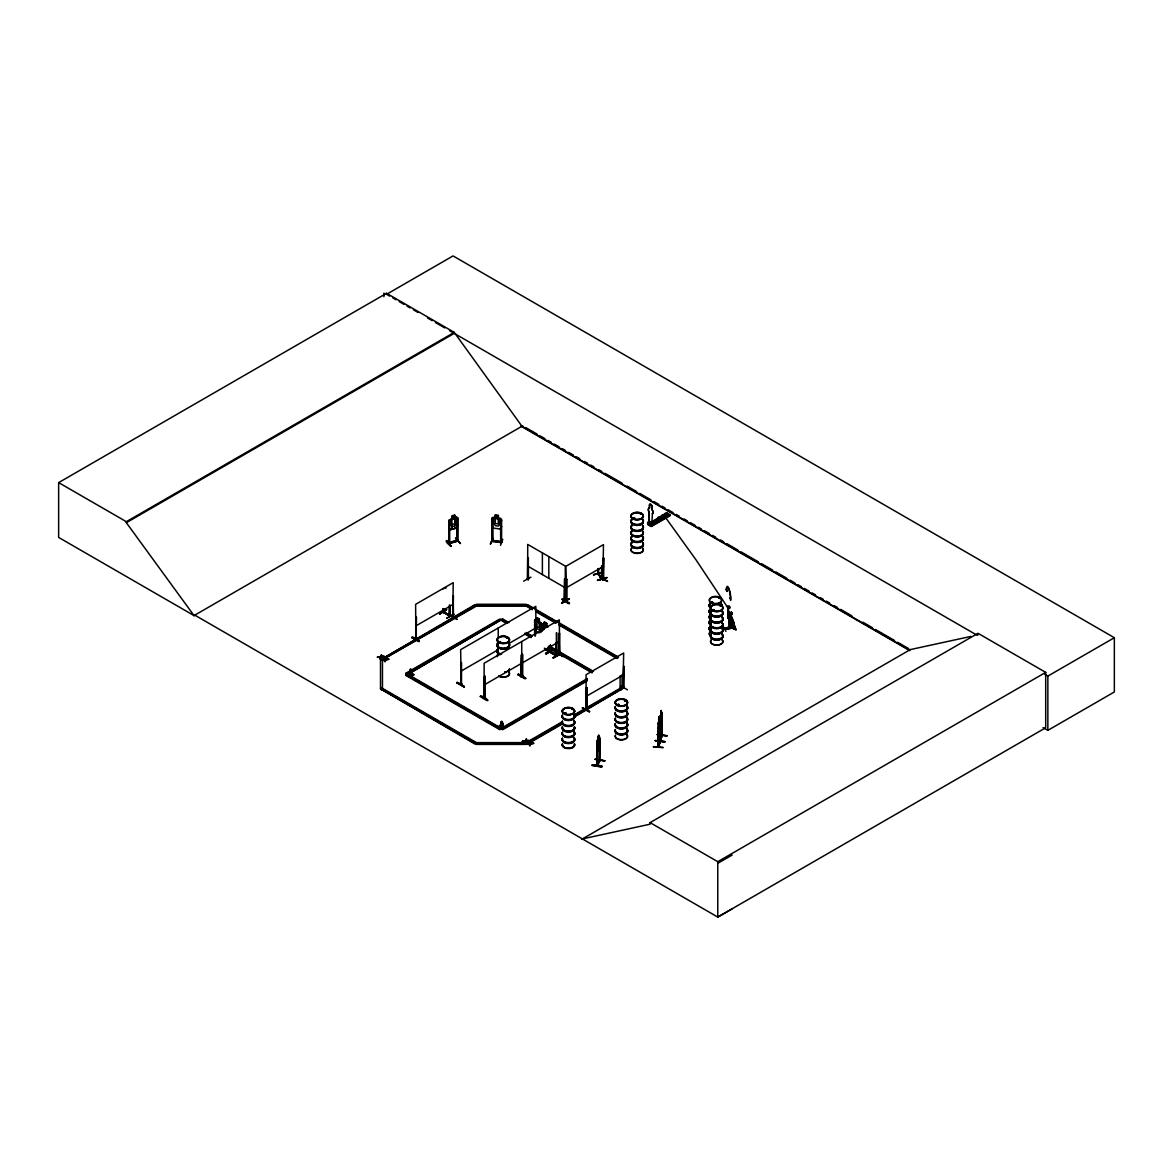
<?xml version="1.0" encoding="UTF-8"?>
<svg xmlns="http://www.w3.org/2000/svg" width="1173" height="1173" viewBox="0 0 1173 1173"><rect width="100%" height="100%" fill="white"/><g stroke="black" fill="none" stroke-linecap="round" stroke-linejoin="round"><path stroke-width="1.5" d="M410.667 672.232C409.817 663.522 415.55 679.064 409.318 675.252L410.755 669.372M501.619 724.327C500.768 715.618 506.501 731.16 500.284 727.348L501.707 721.468M658.933 719.562L658.977 718.301M651.777 524.111L652.408 513.847A3.328 1.921 60 0 0 651.924 509.302L651.924 506.369A1.657 0.953 60 0 0 650.751 504.331A1.657 0.953 60 0 0 649.578 505.02L649.431 508.026A3.328 1.921 60 0 0 648.948 512.014L649.431 522.762L651.924 524.023M729.973 614.08L728.902 614.197L729.342 613.523M729.87 614.095L729.533 613.567M731.791 613.156C732.495 615.913 730.486 609.286 731.805 614.564M658.068 730.911L658.376 732.934L659.842 725.339M660.164 726.893C664.226 707.026 660.238 732.113 660.062 724.943L660.15 727.025M660.824 712.539L661 711.424M457.822 541.134L456.84 541.164M457.822 540.357L448.731 542.718L457.529 540.181M653.346 746.878C664.768 746.849 668.273 748.711 653.42 746.6M655.296 740.662L665.135 741.615L655.238 740.471M658.376 745.661L658.566 747.098L660.311 741.453M660.326 741.541L660.062 717.832L661.631 711.938L661.205 713.345M598.685 573.568L597.922 573.216L601.984 578.45M601.544 578.656L601.91 577.776M602.292 578.289L602.306 579.154L602.262 566.442M599.388 747.436L597.189 751.688L599.667 744.225M410.022 675.604L410.491 669.548L409.01 674.754M500.988 727.7L501.443 721.644L499.962 726.849M592.204 765.353C601.265 764.151 609.154 768.931 592.204 765.353L601.793 766.907M592.336 765.045L601.925 766.57M592.336 764.693L601.925 766.233M648.889 522.645L649.637 522.997M649.168 522.762L650.326 521.853L650.311 522.63M650.458 522.557L649.725 522.938M597.585 743.623L597.306 765.881L597.35 741.556L598.67 735.236L596.881 742.48L596.984 765.837C603.714 753.535 595.708 765.383 597.585 765.324M596.984 764.957L600.092 759.591L599.432 760.06M599.359 760.866L600.019 738.711M600.048 760.427L597.424 765.778M660.12 741.527L658.112 747.04L658.082 723.712L660.047 717.861M727.905 607.849L728.756 608.963L730.266 607.731L729.371 606.896L727.905 607.849L696.322 560.269L663.434 514.58C656.411 516.208 671.909 520.387 661.499 515.695M728.11 617.775L728.037 610.224M728.154 610.356L728.008 610.341M658.376 727.773L658.683 728.976L659.241 716.41L658.112 747.04M410.609 669.402L409.172 674.24M500.123 726.336L501.575 721.498M409.318 675.252L410.55 669.622M500.284 727.348L501.501 721.718M729.005 614.197L729.342 628.288L729.137 614.535L730.207 614.359L730.105 628.141L730.149 614.535L728.844 613.919M499.141 641.807L500.636 642.305L499.229 642.188M500.68 642.423L500.431 641.998M507.235 638.288L507.029 637.877M571.559 709.313L572.6 709.225L571.72 709.093M572.571 709.474L571.969 709.445M633.845 517.923L634.74 518.173L633.215 517.806M640.722 514.331L640.795 513.877M659.461 518.261L661.528 517.938M618.933 704.43L617.936 704.768M617.511 704.416L618.743 704.533M618.67 704.357L618.772 705.105M625.532 700.53L624.52 700.78L625.517 700.853M625.546 700.604L624.974 700.78M711.923 601.749L711.322 602.233L712.392 601.852M712.641 602.57L711.571 602.145M712.48 609.96L713.287 610.019M714.093 609.784L712.759 609.564L713.888 610.312M713.595 610.019L714.269 610.239M719.181 597.819L719.254 598.171M718.888 598.039L719.65 598.465L718.99 598.113M720.545 605.488L720.002 606.162L720.911 606.03M727.773 617.746L727.773 609.681L728.008 618.259M727.729 617.101L732.48 626.778L728.14 616.969M650.179 521.956C649.153 528.979 651.66 518.891 647.599 522.586L648.082 524.639M593.523 574.975L602.673 572.321L593.523 574.653M602.629 572.644L593.553 574.638M412.075 637.276C427.456 647.657 414.392 635.179 411.738 637.54M418.834 641.572L411.752 637.496L419.157 641.323M456.766 682.877C457.485 680.325 473.393 693.903 457.103 682.275M456.796 682.818L463.863 686.909L464.229 686.264M480.256 696.454C483.481 693.932 495.329 707.114 480.3 696.381M480.593 696.19L487.689 700.178M525.475 678.023L518.202 674.108L525.533 678.375M562.014 599.491C574.887 604.975 568.216 605.503 562.395 598.831M562.38 598.846L569.491 603.333L562.307 599.286M582.526 707.671L589.638 711.337M589.286 711.967L582.204 707.891L589.608 711.718M503.334 727.201L502.015 721.615L503.496 726.674M660.663 715.075L661.117 710.515L661.396 713.301M658.771 718.433L659.123 717.319M660.839 713.492L661 712.319M659.754 717.832L659.329 719.24L659.226 716.556M660.252 716.263L661.103 714.225L660.546 720.94M661.645 736.16L661.836 713.888L662.085 736.072M662.041 736.175L662.173 713.917M658.683 726.835L659.226 720.119L658.17 723.756M655.34 740.574L665.047 741.952L655.252 740.764M657.203 734.679L666.938 735.926M658.288 732.788L659.769 728.58M660.634 715.061L659.769 742.054L659.959 740.691M662.232 735.588L658.654 746.219M661.645 735.588L660.443 741.204L660.546 715.955M660.208 741.175L661.983 735.618M456.62 527.835L449.831 529.888L456.737 527.967L457.705 524.961M649.05 522.777L649.813 522.249M446.532 540.929L450.945 546.09M450.505 546.325C446.898 537.249 442.837 540.738 450.887 546.163M450.945 545.782L446.576 540.577M501.501 542.659L491.898 541.354L492.059 518.055L493.071 517.234L500.49 518.246L501.589 519.39L501.604 542.659M492.953 519.595L492 519.668L492.953 519.595L492.983 541.237M492.03 525.269L493.012 528.055L500.49 529.067L501.604 526.501M495.226 517.586L495.241 514.859L498.422 515.284L498.29 518.099L499.889 519.199L499.889 524.184L498.29 526.105L495.329 525.709L493.73 523.349L493.73 518.363L495.329 517.689L495.343 514.962M490.27 543.979L493.012 538.334L490.783 543.598M490.666 543.979L492.587 538.334M500.622 520.827L501.589 520.753L500.622 520.827L500.71 542.6L500.71 520.636M492.205 540.342L500.827 541.501M500.622 541.735L501.692 542.469L492.191 541.149M502.806 539.316L500.504 545.372M380.404 659.021L379.847 658.244L380.404 659.021L381.122 656.807L384.128 656.411L381.122 656.807M384.979 661.66L385.697 659.446L388.703 659.05L385.697 659.9L384.979 661.66L384.993 659.49L384.421 661.323M525.328 742.67L526.047 740.896L529.038 740.515L526.047 741.351L525.328 743.11L524.756 742.333L525.328 743.11M529.903 745.764L530.621 743.535L533.612 743.154L530.621 743.99L529.903 745.764L529.917 743.594L529.331 745.427M380.521 656.484L377.471 657.32L380.419 657.305L381.797 655.062M379.847 658.683L381.24 654.739M385.096 659.578L385.8 657.379L386.372 658.156L385.8 657.379M525.431 740.574L522.396 741.424L525.343 741.409L526.706 739.166M526.149 738.843L525.431 741.028L522.396 741.424M530.005 743.667L526.97 744.063L530.005 743.667L530.724 741.483L530.709 743.623L531.281 741.805M449.846 542.674L448.878 543.686L448.922 520.328L451.898 518.598M386.372 657.716L385.8 659.519L388.703 659.05M524.756 742.788L525.343 740.955M500.416 528.979L501.501 526.472M649.827 522.791L648.889 522.396M439.552 614.066L446.605 609.696M553.157 649.461L546.119 653.83M722.861 625.986L725.984 631.367M530.944 577.175L523.613 581.148M597.951 738.125L598.494 736.145M597.204 740.969L599.388 736.688L599.843 760.866M599.374 736.805L598.743 738.081L598.67 735.236M527.381 579.433L527.703 557.6L528.422 579.697L528.349 557.952M528.422 578.905L527.395 578.612L528.173 579.051M564.653 578.934L564.316 600.767L564.653 578.934L565.122 601.177L564.58 599.799M443.658 611.866L442.998 611.441L444.054 611.72M442.998 612.233L450.051 616.309L449.977 605.415M443.247 611.309L444.024 612.555L443.951 608.89M449.347 605.048L449.347 615.986L449.347 615.195M450.227 616.089L449.728 614.96M548.275 647.643L548.627 651.132M549.551 651.25L550.342 651.66M549.565 652.012L556.545 656.03M549.888 646.484L549.814 651.865L556.779 655.898C556.061 651.66 541.442 648.376 556.794 655.077M727.729 616.954L732.143 626.837L732.48 626.045M452.763 617.291L453.54 616.837L452.763 617.511M460.901 663.009L460.828 684.753L461.59 684.372L461.605 683.507L460.828 683.962M522.044 676.616L522.366 654.358L521.105 655.106L521.032 676.85L521.736 654.725M521.325 676.205L522.689 675.589M522.703 675.399L522.615 676.293L522.615 654.505M559.624 654.123L558.861 654.49M559.565 654.901L558.612 655.15L559.316 633.024L559.653 654.857L559.316 619.843L484.141 663.244L484.068 698.17L485.109 697.891L484.317 698.316L484.39 676.572M586.925 708.668L586.471 708.961M586.779 708.419L586.251 709.797L587.043 709.372M623.919 688.082L622.966 688.331L623.669 666.22L624.007 688.052M661.704 735.632L661.821 712.29M650.311 521.97L649.857 522.821M506.809 638.317L506.487 637.848M640.37 514.302L640.619 514.053M564.228 713.184L566.09 713.184M624.52 700.618L624.579 700.677M711.439 601.969L712.861 602.599M714.313 610.004L712.92 610.136M448.819 521.78L449.772 521.736L448.819 521.78L448.731 543.51L457.573 540.988L457.749 517.85L456.664 517.146L448.922 520.328M602.262 579.095L598.318 573.949L602.042 577.864M517.88 674.68L524.947 678.8L525.871 678.258L518.231 674.519M518.143 674.519L525.475 678.478M451.986 518.657L450.535 519.962L450.535 524.947L451.986 526.662L454.728 525.871L456.18 523.319L456.18 518.334L454.728 517.865M416.327 638.024L415.623 639.197M453.54 616.837L452.617 617.834M460.696 684.504L461.605 684.299M461.502 684.402L461.532 662.642M565.811 600.4L565.929 601.133M566.295 601.338L566.779 579.271L565.899 579.491L566.779 579.271M602.775 579.066C605.532 578.054 601.294 581.529 603.479 578.7M603.083 580.063L603.479 557.791L603.728 579.726L602.893 579.799M484.992 697.173L484.317 697.524M522.615 676.205L521.355 676.938L521.985 675.868M521.135 676.733L522.366 676.059L522.366 654.358M521.736 676.352L521.736 641.543M522.572 675.472L521.457 676.132M586.119 709.548L586.075 674.724L623.669 653.024L622.966 688.331M586.955 709.416L586.955 687.686L586.075 687.921L586.955 687.686M623.068 687.437L623.992 687.217L623.2 687.671M727.744 609.799L732.48 619.549L728.14 610.429M729.063 607.482C731.541 604.945 725.413 605.649 727.876 607.673M416.019 638.581L415.872 639.373L415.872 617.672M566.779 601.06L565.899 566.31L603.479 544.609L602.849 579.873M564.374 713.507L565.929 713.507M535.475 619.681L534.712 620.224L535.445 619.579L540.797 622.76M410.931 675.692L411.063 669.519L412.383 675.105M731.175 624.139L733.55 629.095L732.612 623.552C731.365 624.051 731.116 621.338 732.436 622.584L731.6 618.508L733.58 622.834L732.802 623.435L733.433 627.672L731.175 621.47L731.864 619.109C733.081 620.136 736.365 631.998 733.726 626.939L734.591 628.919M733.55 629.095L733.726 622.672L731.278 616.192M647.599 524.008L651.396 526.516L670.487 515.49L666.675 512.997L647.613 524.199M664.739 513.833C674.871 519.463 659.842 513.056 666.704 513.173M647.775 524.463L667.349 513.393L651.47 523.202M666.675 512.718L670.194 515.035L650.165 525.812L651.162 526.222M650.399 525.783L668.082 515.651M670.208 515.02L669.24 514.786L670.018 515.255M650.839 526.208L651.118 524.624L653.053 523.51L653.053 524.918M452.514 617.936L453.218 595.825L453.467 617.746M416.503 617.291L415.858 639.417L415.623 604.344L453.218 582.644L452.763 618.083L453.467 595.972M450.315 615.341L443.79 612.13L449.626 614.96M415.623 638.347L416.576 638.391M456.957 619.124L449.86 615.077M603.098 580.005L603.728 557.937M600.488 577.233L607.291 581.441M600.136 577.497L607.614 581.324L600.517 577.277M564.33 600.165L564.902 600.341M561.75 602.702C584.169 590.562 546.955 611.588 568.802 598.67M562.146 603.362L568.846 599.066M497.616 655.472L498.246 641.162M535.196 635.517L535.826 619.461L535.445 635.663M460.652 683.698L461.605 683.507M461.224 684.167L460.652 649.681L535.826 606.28L535.856 625.869L537.014 628.669L539.169 629.916L540.328 628.449L539.169 619.241M558.861 655.282L559.565 633.171M517.85 674.754L518.774 674.211M563.069 656.323L555.973 652.291M623.669 687.129L623.2 688.463L623.919 666.352M620.708 685.692L627.452 689.827M194.894 615.195L194.132 615.649L58.65 537.425L58.65 482.616L386.562 293.294L454.259 332.37L521.956 426.268L909.544 650.047M386.562 293.294L386.562 294.306L453.057 255.919L1114.35 637.716L1114.35 691.967L1047.856 730.354L1043.105 727.597M58.65 482.616L126.347 521.692L454.259 332.37M732.128 908.899L717.773 917.081L194.806 615.151L194.029 615.59L126.347 522.703L454.259 333.381M194.029 615.59L522.718 425.828M443.775 588.494L443.115 588.978M415.623 626.045L453.218 604.344M439.596 614.197L446.649 609.681L439.596 613.743M449.274 615.854L449.582 606.72M450.3 615.37L457.001 619.432M453.746 614.124L446.649 618.274L454.083 614.373M381.078 659.534L475.05 604.608L476.414 605.4L526.149 605.4L532.41 609.022M382.647 658.639L426.503 633.317M429.626 631.499L440.593 625.18M443.731 623.362L475.05 605.283L476.414 606.074L526.149 606.074L532.41 609.696M423.174 712.539L382.457 689.035L380.507 689.035L380.507 659.651L382.457 659.651L476.414 605.4M385.096 659.123L382.046 659.959L476.414 606.074L476.414 604.286L526.149 604.286L526.149 606.074L527.513 605.283L532.219 607.995M652.408 513.847L652.261 513.935A3.328 1.921 60 0 0 651.777 509.39L651.924 506.369M649.431 508.026L649.578 505.02M648.948 512.014L649.094 511.927A3.328 1.921 60 0 1 649.578 507.938M647.599 522.586L649.813 521.633M649.109 522.967L649.094 511.927M657.848 517.806C668.243 522.498 652.745 518.319 659.783 516.692L663.302 519.009L659.783 516.692M647.995 524.58L667.613 513.877M648.537 524.903L667.554 513.833M647.877 522.747L647.877 523.876L650.854 525.592L650.854 524.463L653.053 523.51M650.165 525.812L669.519 514.624M650.634 526.091L670.194 514.742M650.927 526.266L670.208 515.167M407.31 674.006L405.946 673.214L499.918 618.963L507.542 623.362M405.946 673.889L499.918 619.637L505.974 623.142M440.403 722.495L476.414 743.286L475.05 744.078L381.078 689.152L382.457 688.36L476.414 742.612L526.149 742.612L562.16 721.82M559.228 695.472L499.918 729.723L405.946 675.472L502.645 618.963L508.921 622.584M526.149 605.4L527.513 604.608L618.347 657.056M381.078 689.827L382.457 689.035L382.457 659.651M405.946 675.472L502.645 618.963M410.653 672.935L407.647 674.812M410.887 676.542L413.893 674.739L410.887 672.862M565.899 588.01L603.479 566.31M535.856 620.884L537.014 620.664L537.014 617.819L539.331 619.153L539.331 621.822M534.624 620.15L534.668 634.358M534.903 621.558L534.903 636.03M537.014 620.488L537.087 617.951M539.331 619.153L536.941 617.863M541.486 624.139L540.826 622.687M543.202 630.106L544.36 622.057L546.677 623.391L546.677 626.059M460.652 671.381L498.246 649.681M509.199 643.347L535.826 627.98M540.929 632.555L541.178 625.18M541.809 625.546L540.929 625.312M542.249 625.796L542.879 626.162M544.287 624.769L544.433 622.189M546.515 626.147L546.677 623.391M535.416 630.326C533.627 622.57 535.123 634.329 539.492 632.687M548.084 626.969L542.703 623.86L541.97 624.388L541.999 631.367M556.545 632.79L556.618 656.074L556.545 632.731M484.141 684.944L559.316 641.543M548.979 650.883L544.331 648.141M545.577 653.185L552.659 649.138L546.163 653.977L553.216 649.446L545.577 653.625M550.269 645.179L550.342 652.452L550.518 645.047M553.216 657.584L560.65 654.182L553.26 657.657M553.304 658.038L560.254 653.522M553.216 658.038L560.357 653.977M501.619 724.958C494.478 726.263 503.261 730.984 504.859 726.703M381.078 689.152L475.05 743.403L476.414 742.612L476.414 744.4L526.149 744.4L526.149 742.612L527.513 743.403L561.97 723.506M405.946 674.798L499.918 729.049L587.424 678.522M562.366 693.668L587.424 679.196M405.946 673.214L502.645 729.049L587.218 680.223M463.702 707.231L502.645 729.723L587.218 680.897M586.075 696.425L623.669 674.724M574.697 714.577L620.106 688.36L622.057 688.36M535.548 737.861L526.149 743.286L527.513 744.078L561.97 724.181M538.671 736.058L562.16 722.495M574.697 715.251L582.526 710.735M585.664 708.932L596.617 702.598M599.755 700.794L620.106 689.035L622.057 689.035L622.057 674.68M574.491 716.278L621.485 689.152L574.491 716.952M581.632 839.369L910.321 649.593L970.877 636.426M582.394 838.915L650.091 824.194L650.091 822.625L978.003 633.303L1045.7 672.378L1045.7 727.759L717.773 917.081L717.773 861.7L1045.7 672.378M978.003 634.872L977.241 635.326L449.538 330.654M1044.718 674.284L1047.856 676.103L1114.35 637.716M717.773 863.284L732.128 855.102M449.714 543.48L449.626 521.545M566.383 600.825L566.53 579.125M460.96 684.753L461.282 662.496M633.508 517.66L633.552 517.967M632.98 518.305L634.329 518.745L634.49 517.806M499.581 641.792L500.49 641.543M618.582 704.709L617.467 704.988M618.728 704.988L617.233 704.753M492.088 540.621L501.604 541.882M522.366 675.267L521.032 676.059M484.772 696.967L484.141 698.14M658.537 747.054L658.683 721.85M451.986 529.331L451.84 515.871L454.772 515.02L454.728 528.539M454.669 515.138L454.669 517.806L456.708 517.205M451.986 519.536L454.728 518.759M451.986 524.522L454.728 523.745M456.766 519.522L457.719 519.463L456.766 519.522L456.825 541.427M455.593 538.04L460.446 543.495L456.018 538.29M455.535 538.466L460.446 543.495M597.614 579.946C625.708 572.38 578.7 585.913 606.705 577.585M565.606 713.697L564.521 713.609M500.71 725.926L501.575 725.75M549.814 651.074L550.122 652.423M731.146 613.186L732.069 614.52M732.069 613.274L731.146 611.939M732.48 619.549L732.48 618.801L732.143 619.593M724.43 628.083L732.582 626.646M724.533 628.259L732.553 626.954M734.181 626.851L724.562 627.936M734.489 627.086L724.87 629.007L734.503 627.438M725.017 629.256L734.621 627.716L725.017 629.314M733.668 625.766L736.189 629.842L733.492 624.256M733.448 621.104L734.694 626.235M731.175 624.227L730.442 615.297L731.292 616.294M381.225 656.425L384.128 656.411M377.471 656.865L384.128 656.865M388.703 659.505L382.589 659.827L381.078 658.859M382.589 660.267L384.993 659.944M526.134 740.53L529.038 740.515M522.396 740.969L529.038 740.969M530.709 743.169L533.612 743.154M527.498 743.917L533.612 743.609M526.97 744.063L529.917 744.049M377.471 657.32L380.521 656.924M556.031 652.628L563.128 656.675M564.975 712.685L565.841 712.935L565.005 713.008M443.658 612.643L443.717 609.036M548.861 651.631L545.46 649.637M556.149 642.863L555.899 655.751L555.899 643.009M598.641 738.066L599.08 743.022L597.805 747.758L597.35 746.541M380.507 688.36L382.457 688.36M476.414 743.726L526.149 743.726M448.922 542.923L449.112 543.686L457.719 541.164L457.705 517.792M492.748 540.738L492.909 541.53M566.148 601.338L566.148 579.638M559.389 653.904L558.685 655.106M586.324 708.961L587.028 708.551M586.324 709.753L586.324 688.052M658.654 718.272L658.771 720.955M599.667 737.069L599.403 760.91M596.881 742.48L597.292 751.702L596.984 749.679M595.107 759.386L604.711 760.984M598.318 573.157L598.406 574.565L598.685 568.993M728.11 609.637L732.48 618.801M556.295 655.531L555.899 654.959M661.352 517.806C657.936 516.868 661.191 520.24 661.528 517.718M527.469 579.433L528.099 579.799L527.85 578.509M497.616 641.543L497.851 655.619M457.059 682.657L464.244 686.704M386.562 294.306L389.715 296.124M392.867 297.942L396.019 299.76M399.157 301.578L403.879 304.306M407.031 306.124L410.183 307.942M413.336 309.76L418.057 312.487M427.5 317.942L432.221 320.669M435.374 322.487L444.816 327.927M525.885 427.646L536.955 434.039M540.123 435.872L544.873 438.614M548.026 440.432L551.193 442.265M554.36 444.083L559.11 446.825M562.278 448.658L565.43 450.491M568.597 452.309L573.348 455.051M576.515 456.884L579.667 458.702M584.418 461.444L587.585 463.276M590.752 465.094L593.905 466.927M598.655 469.669L601.822 471.487M604.989 473.32L622.394 483.364M627.13 486.106L636.631 491.59M639.784 493.408L650.868 499.801M654.021 501.633L658.771 504.375M661.939 506.193L665.106 508.026M668.273 509.859L673.009 512.586M676.176 514.419L679.343 516.252M684.079 518.979L687.246 520.812M690.413 522.645L695.164 525.387M698.331 527.205L701.483 529.038M704.65 530.856L709.401 533.598M712.568 535.431L715.721 537.249M720.471 539.991L723.638 541.823M726.805 543.642L737.876 550.034M741.043 551.867L758.447 561.911M761.6 563.744L772.684 570.137M775.837 571.955L786.922 578.362M790.074 580.18L794.825 582.922M797.992 584.755L801.159 586.573M804.326 588.406L809.062 591.148M812.229 592.966L815.396 594.799M820.132 597.541L823.299 599.359M826.466 601.192L829.634 603.01M834.384 605.752L837.537 607.585M840.704 609.403L851.774 615.81M862.859 622.203L872.345 627.672M875.513 629.505L894.5 640.458M897.653 642.291L908.738 648.684M520.915 426.122L909.779 650.634M649.431 522.909L651.88 524.243M650.062 524.947L648.992 524.331L648.992 521.956M527.703 566.104L565.298 587.805M535.343 609.799L557.278 622.467M560.401 624.271L579.198 635.121M582.336 636.939L593.289 643.259M596.427 645.077L618.347 657.73M535.548 610.825L555.899 622.584M559.037 624.388L616.983 657.848M535.548 611.5L555.899 623.259M559.037 625.062L616.983 658.522M544.287 622.101L546.589 623.435M546.515 627.042L544.36 625.796L544.36 629.109M526.149 632.526L532.41 636.147M549.638 646.088L593.494 671.411M504.214 620.546L507.352 622.35M527.703 634.109L530.841 635.913M552.762 648.566L591.925 671.176M524.771 633.317L531.032 636.939M548.26 646.88L592.116 672.202M620.106 688.36L621.485 689.152M524.771 633.992L531.032 637.613M548.26 647.555L592.116 672.877M621.485 689.827L620.106 689.035L620.106 675.795M549.155 650.663L548.891 651.675L548.905 646.206M545.46 649.065L548.304 650.531M545.694 649.49L549.155 651.484M531.281 742.26L530.724 741.483M410.887 672.935L413.893 674.812M408.878 675.589L460.564 705.428M650.091 822.625L717.773 861.7M426.298 714.357L437.265 720.677M565.298 600.972L565.298 566.104L527.703 544.404L527.703 579.301M549.155 651.455L549.155 646.059M598.23 574.477L598.318 568.524M549.638 652.071L549.638 646.616M548.26 651.279L548.509 647.496M443.115 612.35L443.071 608.67M730.368 615.444L731.175 616.309M492 541.369L492.161 518.099M456.766 541.222L456.913 519.698M412.544 674.578L411.005 669.446M540.753 622.731L541.647 624.095L541.559 631.309M733.668 625.312L735.662 629.93M730.149 628.039L729.709 615.693M597.644 580.371L606.734 577.952M449.024 527.454L449.948 529.829L448.922 527.483M601.573 577.981L601.529 578.788L601.588 566.046M650.003 522.205L648.816 522.058L648.816 524.434M660.252 721.879L660.546 723.081L661.235 710.53M661.675 518.261L660.282 518.877L659.461 518.041M502.748 727.597L501.897 721.762L501.883 727.788M410.931 669.666L411.796 675.501M501.853 721.483L502.264 724.386M410.887 669.387L411.518 673.742M658.082 730.838L658.273 732.934M1047.856 676.103L1047.856 730.354M734.43 628.024L734.137 625.81L734.137 627.408M731.409 611.91L731.409 613.142M729.533 614.461L729.503 612.907L729.239 613.846M659.959 717.817L659.769 742.054M652.789 523.349L652.789 524.478M649.534 521.472L649.534 522.894M601.896 565.972L601.984 579.242L597.951 574.11L597.995 568.597M586.705 687.539L586.705 709.254M548.832 556.603L548.832 578.304M542.644 626.309L542.644 629.93M542.381 552.879L542.381 574.579M536.076 630.062L536.076 633.552M535.826 629.916L535.826 633.405M527.513 743.403L527.498 744.371M498.246 627.98L498.246 638.83M485.021 676.205L485.021 697.994L484.772 676.059M450.227 605.268L450.227 616.118L443.321 612.145L443.321 608.523M449.875 542.615L449.875 543.407M445.813 587.541L445.813 588.435M416.254 617.159L416.151 638.874M383.908 293.089L383.908 296.681M126.347 521.692L126.347 522.703M722.187 617.394A6.305 3.636 0 0 1 716.732 622.848A6.305 3.636 0 0 1 711.278 617.394M722.113 617.76A6.202 3.578 0 0 1 716.732 623.142A6.202 3.578 0 0 1 711.366 617.76M722.084 622.452A6.173 3.563 0 0 1 716.732 627.804A6.173 3.563 0 0 1 711.381 622.452M722.099 622.79A6.188 3.578 0 0 1 716.732 628.141A6.188 3.578 0 0 1 711.366 622.79M722.187 611.397A6.305 3.636 0 0 1 716.732 616.866A6.305 3.636 0 0 1 711.278 611.397M722.113 616.763A6.202 3.578 0 0 1 716.732 622.13A6.202 3.578 0 0 1 711.366 616.763M722.113 611.778A6.202 3.578 0 0 1 716.732 617.145A6.202 3.578 0 0 1 711.366 611.778M722.187 617.086A6.305 3.636 0 0 1 716.732 622.54A6.305 3.636 0 0 1 711.278 617.086M722.187 611.089A6.305 3.636 0 0 1 716.732 616.558A6.305 3.636 0 0 1 711.278 611.089M722.113 610.766A6.217 3.592 0 0 1 716.732 616.148A6.217 3.592 0 0 1 711.351 610.766M722.187 634.461A6.305 3.636 0 0 1 716.732 639.915A6.305 3.636 0 0 1 711.278 634.461M722.113 634.828A6.202 3.578 0 0 1 716.732 640.209A6.202 3.578 0 0 1 711.366 634.828M722.128 639.637A6.232 3.592 0 0 1 716.732 645.033A6.232 3.592 0 0 1 711.337 639.637M722.113 623.332A6.202 3.578 0 0 1 716.732 628.699A6.202 3.578 0 0 1 711.366 623.332M722.099 639.857A6.188 3.578 0 0 1 716.732 645.209A6.188 3.578 0 0 1 711.366 639.857M722.128 623.01A6.232 3.592 0 0 1 716.732 628.405A6.232 3.592 0 0 1 711.337 623.01M722.187 628.464A6.305 3.636 0 0 1 716.732 633.933A6.305 3.636 0 0 1 711.278 628.464M722.113 633.831A6.202 3.578 0 0 1 716.732 639.197A6.202 3.578 0 0 1 711.366 633.831M722.113 628.845A6.217 3.592 0 0 1 716.732 634.226A6.217 3.592 0 0 1 711.351 628.845M722.187 634.153A6.305 3.636 0 0 1 716.732 639.608A6.305 3.636 0 0 1 711.278 634.153M722.187 628.156A6.305 3.636 0 0 1 716.732 633.625A6.305 3.636 0 0 1 711.278 628.156M722.113 627.834A6.217 3.592 0 0 1 716.732 633.215A6.217 3.592 0 0 1 711.351 627.834M711.058 614.139A6.305 3.636 0 0 1 710.061 609.755M711.117 614.461A6.217 3.592 0 0 1 710.134 610.121M711.131 619.124A6.202 3.578 0 0 1 710.149 614.799M711.117 619.476A6.217 3.592 0 0 1 710.134 615.136M711.058 608.157A6.305 3.636 0 0 1 710.061 603.758M720.97 603.758A6.305 3.636 0 0 1 721.82 605.576M711.117 613.45A6.217 3.592 0 0 1 710.134 609.124M711.117 608.464A6.217 3.592 0 0 1 710.134 604.139M720.896 604.139A6.217 3.592 0 0 1 721.732 605.928M711.058 613.831A6.305 3.636 0 0 1 710.061 609.447M720.97 603.45A6.305 3.636 0 0 1 721.6 606.221M711.058 607.849A6.305 3.636 0 0 1 710.061 603.45M720.896 603.127A6.217 3.592 0 0 1 721.527 605.855M711.117 607.467A6.217 3.592 0 0 1 710.134 603.127M711.058 631.206A6.305 3.636 0 0 1 710.061 626.822M711.117 631.529A6.217 3.592 0 0 1 710.134 627.188M711.131 636.191A6.202 3.578 0 0 1 710.149 631.866M711.131 620.018A6.202 3.578 0 0 1 710.149 615.693M711.117 636.514A6.217 3.592 0 0 1 710.134 632.188M711.117 619.725A6.232 3.592 0 0 1 710.12 615.385M711.058 625.224A6.305 3.636 0 0 1 710.061 620.825M711.117 630.517A6.217 3.592 0 0 1 710.134 626.191M711.117 625.532A6.217 3.592 0 0 1 710.134 621.206M711.058 630.898A6.305 3.636 0 0 1 710.061 626.514M711.058 624.916A6.305 3.636 0 0 1 710.061 620.517M711.117 624.535A6.217 3.592 0 0 1 710.134 620.194M642.599 525.695A6.305 3.636 0 0 1 637.144 531.149A6.305 3.636 0 0 1 631.69 525.695M642.511 526.076A6.202 3.578 0 0 1 637.144 531.442A6.202 3.578 0 0 1 631.778 526.076M642.496 530.753A6.173 3.563 0 0 1 637.144 536.105A6.173 3.563 0 0 1 631.792 530.753M642.525 531.061A6.217 3.592 0 0 1 637.144 536.442A6.217 3.592 0 0 1 631.763 531.061M642.599 519.712A6.305 3.636 0 0 1 637.144 525.167A6.305 3.636 0 0 1 631.69 519.712M642.525 525.064A6.217 3.592 0 0 1 637.144 530.445A6.217 3.592 0 0 1 631.763 525.064M642.511 520.079A6.202 3.578 0 0 1 637.144 525.46A6.202 3.578 0 0 1 631.778 520.079M642.599 525.387A6.305 3.636 0 0 1 637.144 530.841A6.305 3.636 0 0 1 631.69 525.387M642.599 519.404A6.305 3.636 0 0 1 637.144 524.859A6.305 3.636 0 0 1 631.69 519.404M642.511 519.082A6.202 3.578 0 0 1 637.144 524.448A6.202 3.578 0 0 1 631.778 519.082M642.599 542.762A6.305 3.636 0 0 1 637.144 548.216A6.305 3.636 0 0 1 631.69 542.762M642.511 543.143A6.202 3.578 0 0 1 637.144 548.509A6.202 3.578 0 0 1 631.778 543.143M642.496 547.82A6.173 3.563 0 0 1 637.144 553.172A6.173 3.563 0 0 1 631.792 547.82M642.511 531.633A6.188 3.578 0 0 1 637.144 536.985A6.188 3.578 0 0 1 631.778 531.633M642.525 548.128A6.217 3.592 0 0 1 637.144 553.509A6.217 3.592 0 0 1 631.763 548.128M642.54 531.325A6.232 3.592 0 0 1 637.144 536.721A6.232 3.592 0 0 1 631.748 531.325M642.599 536.779A6.305 3.636 0 0 1 637.144 542.234A6.305 3.636 0 0 1 631.69 536.779M642.511 542.131A6.202 3.578 0 0 1 637.144 547.512A6.202 3.578 0 0 1 631.778 542.131M642.525 537.146A6.217 3.592 0 0 1 637.144 542.527A6.217 3.592 0 0 1 631.763 537.146M642.599 542.454A6.305 3.636 0 0 1 637.144 547.908A6.305 3.636 0 0 1 631.69 542.454M642.599 536.472A6.305 3.636 0 0 1 637.144 541.926A6.305 3.636 0 0 1 631.69 536.472M642.511 536.149A6.202 3.578 0 0 1 637.144 541.515A6.202 3.578 0 0 1 631.778 536.149M649.431 505.094A1.657 0.953 60 0 1 650.604 504.419A1.657 0.953 60 0 1 651.777 506.457M626.749 717.187A6.188 3.578 0 0 1 622.203 722.509A6.188 3.578 0 0 1 615.414 718.052M626.763 705.53A6.202 3.578 0 0 1 622.203 710.867A6.202 3.578 0 0 1 615.4 706.381M626.763 712.51A6.202 3.578 0 0 1 622.203 717.861A6.202 3.578 0 0 1 615.4 713.375M626.851 712.143A6.305 3.636 0 0 1 622.218 717.568A6.305 3.636 0 0 1 615.297 713.023M626.851 711.835A6.305 3.636 0 0 1 622.218 717.26A6.305 3.636 0 0 1 615.297 712.715M626.763 711.512A6.202 3.578 0 0 1 622.203 716.85A6.202 3.578 0 0 1 615.4 712.378M626.851 706.146A6.305 3.636 0 0 1 622.218 711.586A6.305 3.636 0 0 1 615.297 707.026M626.851 705.838A6.305 3.636 0 0 1 622.218 711.278A6.305 3.636 0 0 1 615.297 706.718M626.763 706.527A6.202 3.578 0 0 1 622.203 711.864A6.202 3.578 0 0 1 615.4 707.392M626.778 717.524A6.217 3.592 0 0 1 622.203 722.876A6.217 3.592 0 0 1 615.385 718.389M626.778 717.759A6.232 3.592 0 0 1 622.203 723.125A6.232 3.592 0 0 1 615.37 718.624M626.763 722.597A6.202 3.578 0 0 1 622.203 727.934A6.202 3.578 0 0 1 615.4 723.448M626.763 729.577A6.202 3.578 0 0 1 622.203 734.928A6.202 3.578 0 0 1 615.4 730.442M626.851 729.21A6.305 3.636 0 0 1 622.218 734.635A6.305 3.636 0 0 1 615.297 730.09M626.851 728.902A6.305 3.636 0 0 1 622.218 734.327A6.305 3.636 0 0 1 615.297 729.782M626.851 723.213A6.305 3.636 0 0 1 622.218 728.653A6.305 3.636 0 0 1 615.297 724.093M626.851 722.905A6.305 3.636 0 0 1 622.218 728.345A6.305 3.636 0 0 1 615.297 723.785M626.763 723.594A6.202 3.578 0 0 1 622.203 728.932A6.202 3.578 0 0 1 615.4 724.459M626.763 728.58A6.202 3.578 0 0 1 622.203 733.917A6.202 3.578 0 0 1 615.4 729.445M626.763 734.606A6.202 3.578 0 0 1 622.203 739.958A6.202 3.578 0 0 1 615.4 735.471M626.749 734.254A6.188 3.578 0 0 1 622.203 739.577A6.188 3.578 0 0 1 615.414 735.119M626.749 718.096A6.188 3.578 0 0 1 622.995 723.33A6.188 3.578 0 0 1 615.195 719.885M574.433 726.688A6.188 3.578 0 0 1 568.45 731.19A6.188 3.578 0 0 1 562.468 726.688M574.447 716.014A6.202 3.578 0 0 1 568.45 720.53A6.202 3.578 0 0 1 562.454 716.014M574.447 715.017A6.202 3.578 0 0 1 568.45 719.518A6.202 3.578 0 0 1 562.454 715.017M574.447 722.011A6.202 3.578 0 0 1 568.45 726.512A6.202 3.578 0 0 1 562.454 722.011M573.905 720.765A6.305 3.636 0 0 1 569.272 726.19A6.305 3.636 0 0 1 562.366 721.644M573.905 720.457A6.305 3.636 0 0 1 569.272 725.882A6.305 3.636 0 0 1 562.366 721.336M574.447 720.999A6.202 3.578 0 0 1 568.45 725.515A6.202 3.578 0 0 1 562.454 720.999M573.905 714.782A6.305 3.636 0 0 1 569.272 720.207A6.305 3.636 0 0 1 562.366 715.647M573.905 714.474A6.305 3.636 0 0 1 569.272 719.899A6.305 3.636 0 0 1 562.366 715.339M574.462 726.805A6.232 3.592 0 0 1 568.45 731.336A6.232 3.592 0 0 1 562.439 726.805M574.433 727.568A6.188 3.578 0 0 1 568.45 732.069A6.188 3.578 0 0 1 562.468 727.568M574.433 743.755A6.188 3.578 0 0 1 568.45 748.257A6.232 3.592 0 0 1 562.439 743.873M562.468 743.755A6.188 3.578 0 0 0 568.45 748.257A6.232 3.592 0 0 0 574.462 743.873M574.462 727.275A6.232 3.592 0 0 1 568.45 731.791A6.232 3.592 0 0 1 562.439 727.275M574.447 733.081A6.202 3.578 0 0 1 568.45 737.597A6.202 3.578 0 0 1 562.454 733.081M574.447 732.084A6.202 3.578 0 0 1 568.45 736.585A6.202 3.578 0 0 1 562.454 732.084M574.447 739.078A6.202 3.578 0 0 1 568.45 743.579A6.202 3.578 0 0 1 562.454 739.078M573.905 737.832A6.305 3.636 0 0 1 569.272 743.257A6.305 3.636 0 0 1 562.366 738.711M573.905 737.524A6.305 3.636 0 0 1 569.272 742.949A6.305 3.636 0 0 1 562.366 738.404M574.447 738.066A6.202 3.578 0 0 1 568.45 742.582A6.202 3.578 0 0 1 562.454 738.066M573.905 731.849A6.305 3.636 0 0 1 569.272 737.274A6.305 3.636 0 0 1 562.366 732.714M573.905 731.541A6.305 3.636 0 0 1 569.272 736.967A6.305 3.636 0 0 1 562.366 732.407M574.462 744.078A6.232 3.592 0 0 1 568.45 748.609A6.232 3.592 0 0 1 562.439 744.078M500.153 654.431A6.305 3.636 0 0 1 497.836 649.461M500.197 654.725A6.202 3.578 0 0 1 497.924 649.827M497.103 656.294A6.188 3.578 0 0 1 497.939 654.505M497.088 656.704A6.217 3.592 0 0 1 497.909 654.901M508.759 643.464A6.305 3.636 0 0 1 503.305 648.933A6.305 3.636 0 0 1 497.836 643.464M501.692 654.094A6.217 3.592 0 0 1 497.909 648.83M508.671 643.845A6.202 3.578 0 0 1 503.305 649.212A6.202 3.578 0 0 1 497.924 643.845M500.153 654.123A6.305 3.636 0 0 1 497.836 649.153M508.759 643.156A6.305 3.636 0 0 1 503.305 648.625A6.305 3.636 0 0 1 497.836 643.156M508.671 642.848A6.202 3.578 0 0 1 503.305 648.214A6.202 3.578 0 0 1 497.924 642.848M497.337 656.264A6.173 3.563 0 0 1 497.953 655.399M497.279 655.942A6.232 3.592 0 0 1 497.909 655.077M508.657 671.586A6.188 3.578 0 0 1 507.073 676.205A6.188 3.578 0 0 1 498.921 675.897M508.686 671.924A6.217 3.592 0 0 1 507.088 676.572A6.217 3.592 0 0 1 498.906 676.264M509.302 669.622A6.217 3.592 0 0 1 507.689 671.235M506.413 671.806A6.217 3.592 0 0 1 504.903 672.158M509.39 669.284A6.305 3.636 0 0 1 507.762 670.912M506.457 671.499A6.305 3.636 0 0 1 504.933 671.865M509.39 668.977A6.305 3.636 0 0 1 508.759 669.856M667.012 735.72L657.115 734.577L667.026 735.75M598.641 738.946L597.805 745.632L598.641 738.946M595.224 759.195L604.813 760.778L595.224 759.195M727.084 591.427L726.014 589.183L726.38 589.96A8.372 1.833 80.9 0 1 728.624 587.776A8.372 1.833 80.9 0 1 730.852 599.271L730.647 600.429L730.075 597.658L730.456 598.421A6.994 1.525 80.9 0 0 728.58 588.831A6.994 1.525 80.9 0 0 726.717 590.649L727.084 591.427M454.23 515.783L452.485 517.176L454.23 515.783M497.763 515.797L495.856 515.534L495.856 516.428L497.763 516.692L497.763 515.797M498.29 518.979L495.329 518.583L495.329 523.569L498.29 523.964L498.29 518.979M666.968 516.619L663.434 514.58L666.968 516.619M538.788 619.461L537.395 618.655L538.788 620.356L538.788 619.461M546.134 623.699L544.741 622.892L546.134 624.593L546.134 623.699M539.169 622.804L537.014 621.558L537.014 626.543L539.169 627.79L539.169 622.804M733.433 623.845L731.864 620.444L733.433 626.338L733.433 623.845M713.639 610.634A6.202 3.578 0 0 0 722.935 607.541A6.202 3.578 0 0 0 713.639 604.432A6.202 3.578 0 0 0 713.639 610.634M713.639 611.162A6.202 3.578 0 0 0 722.935 608.054A6.202 3.578 0 0 0 713.639 604.945A6.202 3.578 0 0 0 713.639 611.162M712.363 610.576A6.188 3.578 0 0 0 722.715 608.978A6.188 3.578 0 0 0 715.134 604.594A6.188 3.578 0 0 0 712.363 610.576M712.407 603.039A6.217 3.592 0 0 0 721.732 599.931A6.217 3.592 0 0 0 712.407 596.822A6.217 3.592 0 0 0 712.407 603.039M712.422 603.523A6.202 3.578 0 0 0 721.718 600.415A6.202 3.578 0 0 0 712.422 597.306A6.202 3.578 0 0 0 712.422 603.523M634.036 518.95A6.217 3.592 0 0 0 643.361 515.841A6.217 3.592 0 0 0 634.036 512.733A6.217 3.592 0 0 0 634.036 518.95M634.036 519.463A6.202 3.578 0 0 0 643.347 516.355A6.202 3.578 0 0 0 634.036 513.261A6.202 3.578 0 0 0 634.036 519.463M632.746 518.598A6.232 3.592 0 0 0 643.156 516.985A6.232 3.592 0 0 0 635.531 512.572A6.232 3.592 0 0 0 632.746 518.598M618.303 705.398A6.188 3.578 0 0 0 627.584 702.304A6.188 3.578 0 0 0 618.303 699.196A6.188 3.578 0 0 0 618.303 705.398M618.303 705.911A6.188 3.578 0 0 0 627.584 702.818A6.188 3.578 0 0 0 618.303 699.724A6.188 3.578 0 0 0 618.303 705.911M618.274 705.603A6.232 3.592 0 0 0 627.614 702.48A6.232 3.592 0 0 0 618.274 699.372A6.232 3.592 0 0 0 618.274 705.603M565.327 714.049A6.232 3.592 0 0 0 574.682 710.941A6.232 3.592 0 0 0 565.327 707.818A6.232 3.592 0 0 0 565.327 714.049M565.357 714.518A6.188 3.578 0 0 0 574.638 711.424A6.188 3.578 0 0 0 565.357 708.331A6.188 3.578 0 0 0 565.357 714.518M565.327 714.254A6.232 3.592 0 0 0 574.682 711.131A6.232 3.592 0 0 0 565.327 708.023A6.232 3.592 0 0 0 565.327 714.254M500.197 642.716A6.188 3.578 0 0 0 509.493 639.622A6.188 3.578 0 0 0 500.197 636.514A6.188 3.578 0 0 0 500.197 642.716M500.197 643.215A6.188 3.578 0 0 0 509.493 640.106A6.188 3.578 0 0 0 500.197 637.012A6.188 3.578 0 0 0 500.197 643.215M500.182 642.936A6.232 3.592 0 0 0 509.522 639.828A6.232 3.592 0 0 0 500.182 636.704A6.232 3.592 0 0 0 500.182 642.936"/></g></svg>
